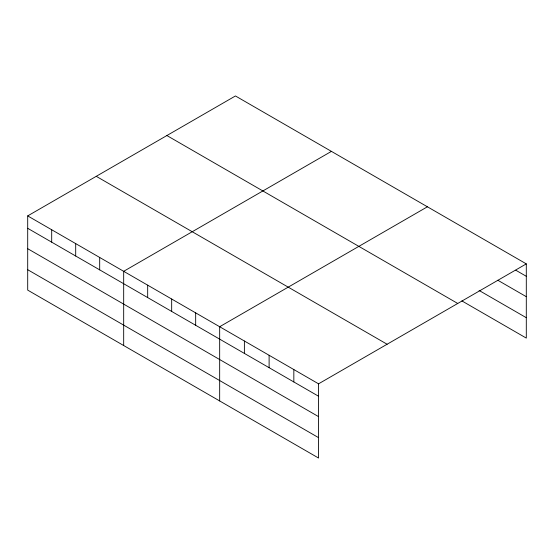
<?xml version="1.0" encoding="UTF-8"?>
<svg xmlns="http://www.w3.org/2000/svg" width="554" height="554" viewBox="0 0 554 554"><rect width="100%" height="100%" fill="white"/><g stroke="black" fill="none" stroke-linecap="round" stroke-linejoin="round"><path stroke-width="0.83" d="M318.557 416.629L318.557 383.825L27.7 215.901L27.7 290.116L318.557 458.04L318.557 416.629L27.7 248.704M27.7 215.901L235.443 95.96L526.3 263.884L526.3 338.099L461.87 300.898M331.424 151.374L123.68 271.315L123.68 345.53M427.411 206.794L219.668 326.728L219.668 400.944M318.557 383.825L526.3 263.884M515.809 270.234L526.3 276.294M497.831 280.255L526.3 296.688M479.099 290.455L526.3 317.705M166.886 135.543L457.743 303.467M96.258 176.324L387.114 344.242M27.7 228.31L318.557 396.235M27.7 269.715L318.557 437.639M293.835 369.553L293.835 381.955M269.112 355.28L269.112 367.683M244.39 341.008L244.39 353.41M195.666 312.878L195.666 325.281M171.671 299.022L171.671 311.431M147.676 285.172L147.676 297.574M99.685 257.465L99.685 269.867M75.69 243.608L75.69 256.017M51.695 229.758L51.695 242.16"/></g></svg>
